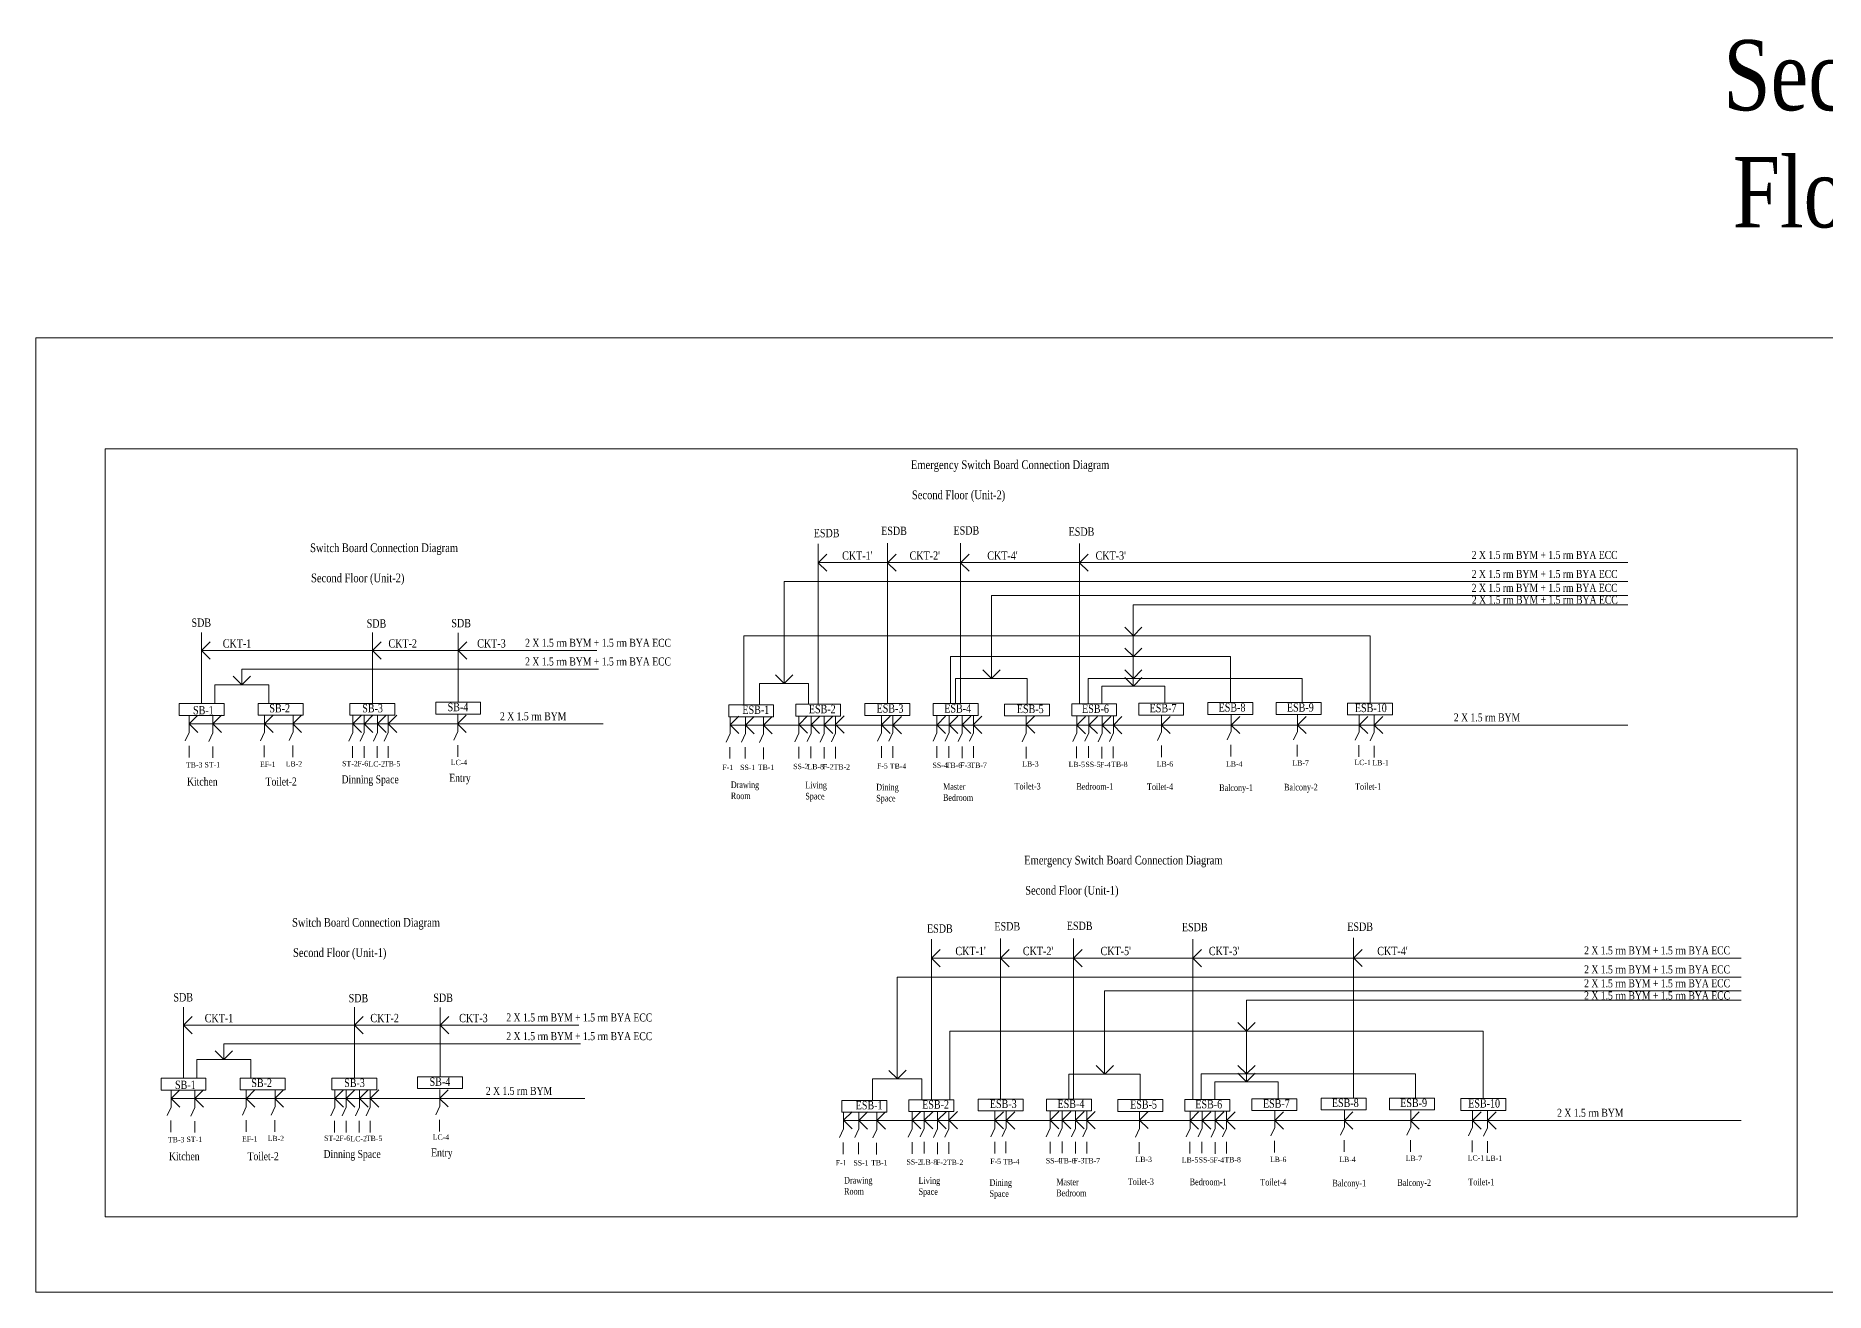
# Model space of a CAD drawing. Header units: inches. Extents: x -13742749 to 88736, y -40897 to 32194776.
# Drawn here: x 65265 to 76824, y -31133 to -23020 of the extents above; entities that cross this region are included whole.
import ezdxf

# ---------------------------------------------------------------- set-up
doc = ezdxf.new("R2010")
doc.units = ezdxf.units.IN
doc.header["$LTSCALE"] = 10
doc.header["$MEASUREMENT"] = 0
doc.linetypes.add('HIDDEN', pattern=[0.375, 0.25, -0.125])
for name, color, linetype, lineweight in [('ESDB_TEXT', 131, 'Continuous', 13), ('SDB_TEXT', 10, 'Continuous', 13), ('Switchboard_Diagram_My', 7, 'Continuous', 13), ('Text_My', 7, 'Continuous', 13)]:
    doc.layers.add(name, color=color, linetype=linetype, lineweight=lineweight)
doc.styles.get("Standard").update_dxf_attribs({"font": 'times.ttf', "width": 0.8})

msp = doc.modelspace()

# ---------------------------------------------------------------- linework, layer by layer
at = {"layer": 'ESDB_TEXT', "linetype": 'ByBlock', "ltscale": 10}
for p, q in [((74615.69186, -29447.56545), (71168.48885, -29447.56545)), ((71168.48885, -29447.56545), (71168.48885, -29889.88768))]:
    msp.add_line(p, q, dxfattribs=at)
at = {"layer": 'Switchboard_Diagram_My', "linetype": 'ByBlock', "ltscale": 10}
for p, q in [((70318.91818, -26542.75177), (70318.91818, -26301.0351)), ((70766.18941, -26538.48002), (70766.18941, -26296.76334)), ((71237.70226, -26538.48002), (71237.70226, -26296.76334)), ((72006.7732, -26540.68972), (72006.7732, -26298.97304)), ((70374.7138, -26478.21623), (70318.91772, -26422.54728)), ((70318.91818, -26422.54774), (70374.58713, -26366.75165)), ((70318.91818, -26421.89344), (75549.06376, -26421.89344)), ((70821.98504, -26478.21623), (70766.18895, -26422.54728)), ((70766.18941, -26422.54774), (70821.85836, -26366.75165)), ((71293.49789, -26478.21623), (71237.7018, -26422.54728)), ((71237.70226, -26422.54774), (71293.37121, -26366.75165)), ((72062.56883, -26478.21623), (72006.77274, -26422.54728)), ((72006.7732, -26422.54774), (72062.44215, -26366.75165)), ((70098.31731, -27202.74801), (70098.31731, -26544.86192)), ((70098.31731, -26544.86192), (75549.06376, -26544.86192)), ((70318.91818, -27336.63551), (70318.91818, -26542.75177)), ((70766.18941, -27332.36375), (70766.18941, -26538.48002)), ((71237.70226, -27332.36375), (71237.70226, -26538.48002)), ((72006.7732, -27334.57346), (72006.7732, -26540.68972)), ((71437.58045, -27170.72882), (71437.58045, -26634.40936)), ((71437.58045, -26634.40936), (75549.06376, -26634.40936)), ((72354.71379, -26894.31328), (72354.71379, -26693.83936)), ((72354.71379, -26693.83936), (75277.84902, -26693.83936)), ((75277.84902, -26693.83936), (75549.06376, -26693.83936)), ((66335.99578, -26989.38541), (66335.99578, -26872.96968)), ((67439.93904, -26990.4191), (67439.93904, -26874.00337)), ((67993.34257, -26990.93728), (67993.34257, -26874.52155)), ((73884.02564, -26894.31328), (69838.21215, -26894.31328)), ((69838.21215, -26894.31328), (69838.21215, -27340.84399)), ((72354.92696, -26894.31244), (72299.13087, -26838.64349)), ((72354.71379, -27029.14153), (72354.71379, -26894.31328)), ((72410.59546, -26838.51681), (72354.9265, -26894.3129)), ((73884.02564, -27329.55922), (73884.02564, -26894.31328)), ((66335.99578, -26989.38541), (66391.66473, -26933.58932)), ((66335.99578, -27332.71221), (66335.99578, -26989.38541)), ((66335.99578, -26989.38541), (68889.18335, -26989.38541)), ((66391.79186, -27045.05436), (66335.99578, -26989.38541)), ((67439.62032, -27330.80456), (67439.93904, -26990.4191)), ((67495.68368, -27044.87346), (67439.88759, -26989.20451)), ((67439.88805, -26989.20497), (67495.55701, -26933.40888)), ((68049.1382, -27045.0539), (67993.34211, -26989.38495)), ((67993.34257, -26989.38541), (68049.01152, -26933.58932)), ((67993.34257, -27323.17479), (67993.34257, -26990.93728)), ((72981.89896, -27029.14153), (71172.91083, -27029.14153)), ((71172.91083, -27029.14153), (71172.91083, -27332.36375)), ((72354.92696, -27029.14068), (72299.13087, -26973.47173)), ((72354.71379, -27170.53898), (72354.71379, -27029.14153)), ((72410.59546, -26973.34506), (72354.9265, -27029.14114)), ((72981.89896, -27326.09322), (72981.89896, -27029.14153)), ((66596.06131, -27210.71527), (66540.26522, -27155.04632)), ((66595.99596, -27210.71611), (66595.99596, -27110.00793)), ((66595.99596, -27110.00793), (68899.81838, -27110.00793)), ((66651.7298, -27154.91964), (66596.06085, -27210.71573)), ((70099.32533, -27202.74717), (70043.52924, -27147.07822)), ((70154.99382, -27146.95154), (70099.32487, -27202.74763)), ((71438.32816, -27170.72797), (71382.53207, -27115.05902)), ((71493.99665, -27114.93234), (71438.3277, -27170.72843)), ((72354.92696, -27170.53814), (72299.13087, -27114.86918)), ((72410.59546, -27114.74251), (72354.9265, -27170.5386)), ((66421.25386, -27210.71611), (66421.25386, -27332.71221)), ((66421.25386, -27210.71611), (66770.73807, -27210.71611)), ((66770.73807, -27330.80456), (66770.73807, -27210.71611)), ((69939.26424, -27340.84399), (69939.26424, -27202.74801)), ((69939.26424, -27202.74801), (70257.37039, -27202.74801)), ((70257.37039, -27202.74801), (70257.37039, -27336.63551)), ((71206.84481, -27336.32972), (71206.84481, -27170.72882)), ((71206.84481, -27170.72882), (71668.31609, -27170.72882)), ((71668.31609, -27170.72882), (71668.31609, -27335.82976)), ((73445.61764, -27170.53898), (72062.14221, -27170.53898)), ((72062.14221, -27170.53898), (72062.14221, -27334.57346)), ((72558.83292, -27220.38262), (72150.59466, -27220.38262)), ((72150.59466, -27220.38262), (72150.59466, -27334.57346)), ((72354.92696, -27220.38178), (72299.13087, -27164.71282)), ((72354.71379, -27220.38262), (72354.71379, -27170.53898)), ((72410.59546, -27164.58615), (72354.9265, -27220.38224)), ((72558.83292, -27330.36498), (72558.83292, -27220.38262)), ((73445.61764, -27326.09322), (73445.61764, -27170.53898)), ((66311.99184, -27518.47526), (66256.19575, -27462.80631)), ((66256.19661, -27409.00733), (66256.19661, -27518.02869)), ((66256.19661, -27463.51801), (68929.31967, -27463.51801)), ((66256.3976, -27462.84044), (66312.06655, -27407.04435)), ((66465.15215, -27518.47526), (66409.35607, -27462.80631)), ((66409.35693, -27412.06751), (66409.35693, -27521.08887)), ((66409.55791, -27462.84044), (66465.22687, -27407.04435)), ((66797.51191, -27518.47526), (66741.71582, -27462.80631)), ((66741.71668, -27407.47767), (66741.71668, -27516.49903)), ((66741.91767, -27462.84044), (66797.58662, -27407.04435)), ((66981.20007, -27518.47526), (66925.40398, -27462.80631)), ((66925.60583, -27462.84044), (66981.27478, -27407.04435)), ((66927.04133, -27405.94716), (66927.04133, -27514.96852)), ((67368.87709, -27519.4455), (67313.081, -27463.77655)), ((67313.08186, -27410.42394), (67313.08186, -27519.4453)), ((67313.28285, -27463.81068), (67368.9518, -27408.01459)), ((67443.05665, -27519.4455), (67387.26056, -27463.77655)), ((67387.26143, -27410.42394), (67387.26143, -27519.4453)), ((67387.46241, -27463.81068), (67443.13136, -27408.01459)), ((67528.14333, -27519.4455), (67472.34725, -27463.77655)), ((67472.34811, -27410.42394), (67472.34811, -27519.4453)), ((67472.54909, -27463.81068), (67528.21805, -27408.01459)), ((67597.95876, -27519.4455), (67542.16268, -27463.77655)), ((67542.16354, -27410.42394), (67542.16354, -27519.4453)), ((67542.36452, -27463.81068), (67598.03348, -27408.01459)), ((68045.08646, -27517.85677), (67989.29037, -27462.18782)), ((67989.49222, -27462.22195), (68045.16117, -27406.42586)), ((67991.60077, -27403.88595), (67991.60077, -27512.90731)), ((69750.11963, -27416.29033), (69750.11963, -27525.31169)), ((69750.11963, -27470.80101), (75549.06376, -27470.80101)), ((69805.91651, -27525.31141), (69750.12042, -27469.64245)), ((69750.32227, -27469.67659), (69805.99122, -27413.8805)), ((69905.2834, -27526.43583), (69849.48731, -27470.76688)), ((69849.68916, -27470.80101), (69905.35811, -27415.00492)), ((69849.68916, -27416.29033), (69849.68916, -27525.31169)), ((69966.37243, -27419.3986), (69966.37243, -27528.41996)), ((70022.1693, -27526.43583), (69966.37322, -27470.76688)), ((69966.57506, -27470.80101), (70022.24402, -27415.00492)), ((70195.0749, -27414.7362), (70195.0749, -27523.75756)), ((70250.87177, -27523.75727), (70195.07568, -27468.08832)), ((70195.27753, -27468.12245), (70250.94648, -27412.32636)), ((70272.86446, -27413.18206), (70272.86446, -27522.20342)), ((70328.66133, -27525.31141), (70272.86525, -27469.64245)), ((70273.06709, -27469.67659), (70328.73605, -27413.8805)), ((70358.43105, -27416.29033), (70358.43105, -27525.31169)), ((70414.22792, -27525.31141), (70358.43184, -27469.64245)), ((70358.63368, -27469.67659), (70414.30264, -27413.8805)), ((70431.55439, -27414.7362), (70431.55439, -27523.75756)), ((70487.35127, -27523.75727), (70431.55518, -27468.08832)), ((70431.75703, -27468.12245), (70487.42598, -27412.32636)), ((70728.70756, -27411.62793), (70728.70756, -27520.64929)), ((70784.50444, -27525.34097), (70728.70835, -27469.67202)), ((70728.9102, -27469.70615), (70784.57915, -27413.91006)), ((70857.24643, -27526.61495), (70801.45034, -27470.946)), ((70801.65219, -27470.98013), (70857.32114, -27415.18405)), ((70801.83091, -27410.0738), (70801.83091, -27519.09516)), ((71142.33391, -27525.23362), (71086.53782, -27469.56467)), ((71086.53869, -27411.62793), (71086.53869, -27520.64929)), ((71086.73967, -27469.5988), (71142.40862, -27413.80271)), ((71220.12347, -27525.23362), (71164.32739, -27469.56467)), ((71164.32825, -27410.0738), (71164.32825, -27519.09516)), ((71164.52923, -27469.5988), (71220.19819, -27413.80271)), ((71305.69006, -27525.23362), (71249.89398, -27469.56467)), ((71249.89484, -27413.18206), (71249.89484, -27522.20342)), ((71250.09582, -27469.5988), (71305.76478, -27413.80271)), ((71376.67401, -27525.23362), (71320.87793, -27469.56467)), ((71321.07977, -27469.5988), (71376.74873, -27413.80271)), ((71323.01819, -27411.62793), (71323.01819, -27520.64929)), ((71718.68881, -27523.40592), (71662.89273, -27467.73697)), ((71662.89359, -27414.38436), (71662.89359, -27523.40573)), ((71663.09457, -27467.7711), (71718.76353, -27411.97501)), ((72044.84663, -27526.64356), (71989.05054, -27470.97461)), ((71989.25239, -27412.83023), (71989.25239, -27521.85159)), ((71989.25239, -27471.00875), (72044.92134, -27415.21266)), ((72122.83718, -27526.34038), (72067.04109, -27470.67143)), ((72067.04195, -27411.2761), (72067.04195, -27520.29746)), ((72067.24294, -27470.70556), (72122.91189, -27414.90947)), ((72208.36522, -27526.27302), (72152.56913, -27470.60407)), ((72152.60854, -27414.38436), (72152.60854, -27523.40573)), ((72152.77098, -27470.63821), (72208.43993, -27414.84212)), ((72225.73189, -27412.83023), (72225.73189, -27521.85159)), ((72281.52798, -27526.46996), (72225.73189, -27470.80101)), ((72225.93374, -27470.83514), (72281.60269, -27415.03905)), ((72537.14937, -27406.42639), (72537.14937, -27515.44775)), ((72593.11385, -27526.26782), (72537.31776, -27470.59887)), ((72537.51961, -27470.633), (72593.18856, -27414.83691)), ((73041.85693, -27526.36907), (72986.06084, -27470.70012)), ((72986.26269, -27470.73425), (73041.93164, -27414.93816)), ((72986.43877, -27402.00783), (72986.43877, -27511.02919)), ((73470.3626, -27526.13705), (73414.56651, -27470.46809)), ((73414.63808, -27402.43644), (73414.63808, -27511.4578)), ((73414.76836, -27470.50223), (73470.43731, -27414.70614)), ((73813.34895, -27404.66217), (73813.34895, -27513.68353)), ((73869.16988, -27526.20539), (73813.37379, -27470.53644)), ((73813.57564, -27470.57057), (73869.24459, -27414.77448)), ((73911.14883, -27408.65044), (73911.14883, -27517.6718)), ((73967.18829, -27526.20539), (73911.3922, -27470.53644)), ((73911.59405, -27470.57057), (73967.263, -27414.77448)), ((66256.19661, -27518.02869), (66230.43601, -27573.22658)), ((66254.94115, -27605.35631), (66254.94115, -27680.32595)), ((66409.35693, -27521.08887), (66383.59633, -27576.28676)), ((66408.10147, -27608.41648), (66408.10147, -27683.38612)), ((66741.71668, -27516.49903), (66715.95608, -27571.69692)), ((66740.46122, -27603.82664), (66740.46122, -27678.79628)), ((66927.04133, -27514.96852), (66901.28073, -27570.16641)), ((66925.78587, -27602.29613), (66925.78587, -27677.26577)), ((67313.08186, -27519.4453), (67287.32126, -27574.64319)), ((67311.8264, -27606.77292), (67311.8264, -27681.74256)), ((67387.26143, -27519.4453), (67361.50082, -27574.64319)), ((67386.00596, -27606.77292), (67386.00596, -27681.74256)), ((67472.34811, -27519.4453), (67446.58751, -27574.64319)), ((67471.09265, -27606.77292), (67471.09265, -27681.74256)), ((67542.16354, -27519.4453), (67516.40294, -27574.64319)), ((67540.90808, -27606.77292), (67540.90808, -27681.74256)), ((67991.60077, -27512.90731), (67965.84017, -27568.1052)), ((67990.34531, -27600.23493), (67990.34531, -27675.20457)), ((69750.11963, -27525.31169), (69724.35903, -27580.50958)), ((69748.86417, -27612.63931), (69748.86417, -27687.60895)), ((69849.68916, -27525.31169), (69823.92855, -27580.50958)), ((69848.43369, -27612.63931), (69848.43369, -27687.60895)), ((69966.37243, -27528.41996), (69940.61183, -27583.61785)), ((69965.11696, -27615.74757), (69965.11696, -27690.71721)), ((70195.0749, -27523.75756), (70169.31429, -27578.95545)), ((70193.81943, -27611.08517), (70193.81943, -27686.05481)), ((70272.86446, -27522.20342), (70247.10386, -27577.40131)), ((70271.60899, -27609.53104), (70271.60899, -27684.50068)), ((70358.43105, -27525.31169), (70332.67045, -27580.50958)), ((70357.17558, -27612.63931), (70357.17558, -27687.60895)), ((70431.55439, -27523.75756), (70405.79379, -27578.95545)), ((70430.29893, -27611.08517), (70430.29893, -27686.05481)), ((70728.70756, -27520.64929), (70702.94696, -27575.84718)), ((70727.4521, -27607.97691), (70727.4521, -27682.94655)), ((70801.83091, -27519.09516), (70776.07031, -27574.29305)), ((70800.57544, -27606.42277), (70800.57544, -27681.39241)), ((71086.53869, -27520.64929), (71060.77809, -27575.84718)), ((71085.28322, -27607.97691), (71085.28322, -27682.94655)), ((71164.32825, -27519.09516), (71138.56765, -27574.29305)), ((71163.07279, -27606.42277), (71163.07279, -27681.39241)), ((71249.89484, -27522.20342), (71224.13424, -27577.40131)), ((71248.63938, -27609.53104), (71248.63938, -27684.50068)), ((71323.01819, -27520.64929), (71297.25758, -27575.84718)), ((71321.76272, -27607.97691), (71321.76272, -27682.94655)), ((71662.89359, -27523.40573), (71637.13299, -27578.60362)), ((71661.63813, -27610.73334), (71661.63813, -27685.70298)), ((71989.25239, -27521.85159), (71963.49179, -27577.04948)), ((71987.99693, -27609.17921), (71987.99693, -27684.14885)), ((72067.04195, -27520.29746), (72041.28135, -27575.49535)), ((72065.78649, -27607.62507), (72065.78649, -27682.59471)), ((72152.60854, -27523.40573), (72126.84794, -27578.60362)), ((72151.35308, -27610.73334), (72151.35308, -27685.70298)), ((72225.73189, -27521.85159), (72199.97129, -27577.04948)), ((72224.47642, -27609.17921), (72224.47642, -27684.14885)), ((72537.14937, -27515.44775), (72511.38877, -27570.64564)), ((72535.8939, -27602.77537), (72535.8939, -27677.74501)), ((72986.43877, -27511.02919), (72960.67817, -27566.22708)), ((72985.18331, -27598.3568), (72985.18331, -27673.32644)), ((73414.63808, -27511.4578), (73388.87748, -27566.65569)), ((73413.38261, -27598.78541), (73413.38261, -27673.75505)), ((73813.34895, -27513.68353), (73787.58835, -27568.88142)), ((73812.09348, -27601.01115), (73812.09348, -27675.98079)), ((73911.14883, -27517.6718), (73885.38822, -27572.86969)), ((73909.89336, -27604.99942), (73909.89336, -27679.96906)), ((71050.5844, -29096.00394), (71050.5844, -28854.28726)), ((71497.85563, -29091.73218), (71497.85563, -28850.01551)), ((71969.36848, -29091.73218), (71969.36848, -28850.01551)), ((72738.43942, -29093.94189), (72738.43942, -28852.22521)), ((73778.0481, -29085.46165), (73778.0481, -28843.74497)), ((71106.38002, -29031.4684), (71050.58394, -28975.79945)), ((71050.5844, -28975.79991), (71106.25335, -28920.00382)), ((71050.5844, -28975.1456), (76280.72998, -28975.1456)), ((71553.65126, -29031.4684), (71497.85517, -28975.79945)), ((71497.85563, -28975.79991), (71553.52458, -28920.00382)), ((72025.16411, -29031.4684), (71969.36802, -28975.79945)), ((71969.36848, -28975.79991), (72025.03743, -28920.00382)), ((72794.23505, -29031.4684), (72738.43896, -28975.79945)), ((72738.43942, -28975.79991), (72794.10837, -28920.00382)), ((73833.84373, -29030.16212), (73778.04764, -28974.49317)), ((73778.0481, -28975.80055), (73833.71705, -28920.00447)), ((70829.98353, -29756.00018), (70829.98353, -29098.11409)), ((70829.98353, -29098.11409), (76280.72998, -29098.11409)), ((71050.5844, -29889.88768), (71050.5844, -29096.00394)), ((71497.85563, -29885.61592), (71497.85563, -29091.73218)), ((71969.36848, -29885.61592), (71969.36848, -29091.73218)), ((72738.43942, -29887.82562), (72738.43942, -29093.94189)), ((73778.0481, -29879.34539), (73778.0481, -29085.46165)), ((72169.24667, -29723.98098), (72169.24667, -29187.66153)), ((72169.24667, -29187.66153), (76280.72998, -29187.66153)), ((66219.44534, -29408.459), (66219.44534, -29292.04327)), ((66219.44534, -29408.459), (66275.11429, -29352.66291)), ((67323.33761, -29408.27855), (67379.00656, -29352.48247)), ((67323.3886, -29409.49268), (67323.3886, -29293.07696)), ((67876.79213, -29410.01087), (67876.79213, -29293.59514)), ((67876.79213, -29408.459), (67932.46108, -29352.66291)), ((73086.38001, -29447.56545), (73086.38001, -29247.09152)), ((73086.38001, -29247.09152), (76009.51524, -29247.09152)), ((76009.51524, -29247.09152), (76280.72998, -29247.09152)), ((66219.44534, -29751.7858), (66219.44534, -29408.459)), ((66219.44534, -29408.459), (68772.63291, -29408.459)), ((66275.24142, -29464.12795), (66219.44534, -29408.459)), ((67323.06988, -29749.87814), (67323.3886, -29409.49268)), ((67379.13324, -29463.94705), (67323.33715, -29408.2781)), ((67932.58776, -29464.12749), (67876.79167, -29408.45854)), ((67876.79213, -29742.24838), (67876.79213, -29410.01087)), ((73086.59318, -29447.56461), (73030.79709, -29391.89566)), ((73086.38001, -29582.39369), (73086.38001, -29447.56545)), ((73142.26168, -29391.76898), (73086.59272, -29447.56507)), ((74615.69186, -29882.81139), (74615.69186, -29447.56545)), ((66479.51087, -29629.78886), (66423.71478, -29574.1199)), ((66479.44552, -29629.7897), (66479.44552, -29529.08152)), ((66479.44552, -29529.08152), (68783.26794, -29529.08152)), ((66535.17936, -29573.99323), (66479.51041, -29629.78932)), ((73086.38001, -29723.79115), (73086.38001, -29582.39369)), ((66304.70342, -29629.7897), (66304.70342, -29751.7858)), ((66304.70342, -29629.7897), (66654.18763, -29629.7897)), ((66654.18763, -29749.87814), (66654.18763, -29629.7897)), ((70830.99155, -29755.99934), (70775.19546, -29700.33039)), ((70886.66004, -29700.20371), (70830.99109, -29755.9998)), ((72169.99438, -29723.98014), (72114.19829, -29668.31119)), ((72225.66287, -29668.18451), (72169.99392, -29723.9806)), ((73086.59318, -29723.7903), (73030.79709, -29668.12135)), ((73142.26168, -29667.99467), (73086.59272, -29723.79076)), ((70670.93046, -29894.09615), (70670.93046, -29756.00018)), ((70670.93046, -29756.00018), (70989.03661, -29756.00018)), ((70989.03661, -29756.00018), (70989.03661, -29889.88768)), ((71938.51103, -29889.58189), (71938.51103, -29723.98098)), ((71938.51103, -29723.98098), (72399.98231, -29723.98098)), ((72399.98231, -29723.98098), (72399.98231, -29889.08192)), ((74177.28387, -29723.79115), (72793.80843, -29723.79115)), ((72793.80843, -29723.79115), (72793.80843, -29887.82562)), ((73290.49914, -29773.63479), (72882.26088, -29773.63479)), ((72882.26088, -29773.63479), (72882.26088, -29887.82562)), ((73086.59318, -29773.63394), (73030.79709, -29717.96499)), ((73086.38001, -29773.63479), (73086.38001, -29723.79115)), ((73142.26168, -29717.83831), (73086.59272, -29773.6344)), ((73290.49914, -29883.61714), (73290.49914, -29773.63479)), ((74177.28387, -29879.34539), (74177.28387, -29723.79115)), ((66139.64617, -29937.10228), (66113.88557, -29992.30017)), ((66195.4414, -29937.54885), (66139.64531, -29881.8799)), ((66139.64617, -29828.08092), (66139.64617, -29937.10228)), ((66139.64617, -29882.5916), (68812.76923, -29882.5916)), ((66139.84716, -29881.91403), (66195.51611, -29826.11794)), ((66348.60171, -29937.54885), (66292.80563, -29881.8799)), ((66292.80649, -29831.1411), (66292.80649, -29940.16246)), ((66293.00747, -29881.91403), (66348.67643, -29826.11794)), ((66625.16624, -29935.57262), (66599.40564, -29990.77051)), ((66680.96147, -29937.54885), (66625.16538, -29881.8799)), ((66625.16624, -29826.55126), (66625.16624, -29935.57262)), ((66625.36723, -29881.91403), (66681.03618, -29826.11794)), ((66810.49089, -29934.04211), (66784.73029, -29989.24)), ((66864.64963, -29937.54885), (66808.85354, -29881.8799)), ((66809.05539, -29881.91403), (66864.72434, -29826.11794)), ((66810.49089, -29825.02075), (66810.49089, -29934.04211)), ((67252.32665, -29938.51909), (67196.53056, -29882.85013)), ((67196.53142, -29829.49753), (67196.53142, -29938.51889)), ((67196.73241, -29882.88427), (67252.40136, -29827.08818)), ((67326.50621, -29938.51909), (67270.71012, -29882.85013)), ((67270.71099, -29829.49753), (67270.71099, -29938.51889)), ((67270.91197, -29882.88427), (67326.58092, -29827.08818)), ((67411.59289, -29938.51909), (67355.79681, -29882.85013)), ((67355.79767, -29829.49753), (67355.79767, -29938.51889)), ((67355.99865, -29882.88427), (67411.66761, -29827.08818)), ((67481.40832, -29938.51909), (67425.61224, -29882.85013)), ((67425.6131, -29829.49753), (67425.6131, -29938.51889)), ((67425.81408, -29882.88427), (67481.48304, -29827.08818)), ((67875.05033, -29931.9809), (67849.28973, -29987.17879)), ((67928.53601, -29936.93036), (67872.73993, -29881.26141)), ((67872.94177, -29881.29554), (67928.61073, -29825.49945)), ((67875.05033, -29822.95954), (67875.05033, -29931.9809)), ((66138.39071, -30024.4299), (66138.39071, -30099.39954)), ((66292.80649, -29940.16246), (66267.04589, -29995.36035)), ((66291.55103, -30027.49007), (66291.55103, -30102.45971)), ((66623.91078, -30022.90023), (66623.91078, -30097.86987)), ((66809.23543, -30021.36972), (66809.23543, -30096.33936)), ((67196.53142, -29938.51889), (67170.77082, -29993.71678)), ((67195.27596, -30025.8465), (67195.27596, -30100.81614)), ((67270.71099, -29938.51889), (67244.95038, -29993.71678)), ((67269.45552, -30025.8465), (67269.45552, -30100.81614)), ((67355.79767, -29938.51889), (67330.03707, -29993.71678)), ((67354.54221, -30025.8465), (67354.54221, -30100.81614)), ((67425.6131, -29938.51889), (67399.8525, -29993.71678)), ((67424.35764, -30025.8465), (67424.35764, -30100.81614)), ((67873.79487, -30019.30851), (67873.79487, -30094.27815)), ((70481.78585, -29969.5425), (70481.78585, -30078.56386)), ((70481.78585, -30024.05318), (76280.72998, -30024.05318)), ((70537.58273, -30078.56357), (70481.78664, -30022.89462)), ((70481.98849, -30022.92875), (70537.65744, -29967.13266)), ((70636.94962, -30079.688), (70581.15353, -30024.01904)), ((70581.35538, -30024.05318), (70637.02433, -29968.25709)), ((70581.35538, -29969.5425), (70581.35538, -30078.56386)), ((70698.03865, -29972.65076), (70698.03865, -30081.67212)), ((70753.83553, -30079.688), (70698.03944, -30024.01904)), ((70698.24129, -30024.05318), (70753.91024, -29968.25709)), ((70926.74112, -29967.98836), (70926.74112, -30077.00972)), ((70982.53799, -30077.00944), (70926.74191, -30021.34049)), ((70926.94375, -30021.37462), (70982.61271, -29965.57853)), ((71004.53068, -29966.43423), (71004.53068, -30075.45559)), ((71060.32756, -30078.56357), (71004.53147, -30022.89462)), ((71004.73332, -30022.92875), (71060.40227, -29967.13266)), ((71090.09727, -29969.5425), (71090.09727, -30078.56386)), ((71145.89415, -30078.56357), (71090.09806, -30022.89462)), ((71090.29991, -30022.92875), (71145.96886, -29967.13266)), ((71163.22061, -29967.98836), (71163.22061, -30077.00972)), ((71219.01749, -30077.00944), (71163.2214, -30021.34049)), ((71163.42325, -30021.37462), (71219.0922, -29965.57853)), ((71460.37378, -29964.8801), (71460.37378, -30073.90146)), ((71516.17066, -30078.59314), (71460.37457, -30022.92419)), ((71460.57642, -30022.95832), (71516.24537, -29967.16223)), ((71588.91265, -30079.86712), (71533.11656, -30024.19817)), ((71533.31841, -30024.2323), (71588.98736, -29968.43621)), ((71533.49713, -29963.32596), (71533.49713, -30072.34732)), ((71874.00013, -30078.48579), (71818.20404, -30022.81684)), ((71818.20491, -29964.8801), (71818.20491, -30073.90146)), ((71818.40589, -30022.85097), (71874.07485, -29967.05488)), ((71951.7897, -30078.48579), (71895.99361, -30022.81684)), ((71895.99447, -29963.32596), (71895.99447, -30072.34732)), ((71896.19546, -30022.85097), (71951.86441, -29967.05488)), ((72037.35628, -30078.48579), (71981.5602, -30022.81684)), ((71981.56106, -29966.43423), (71981.56106, -30075.45559)), ((71981.76204, -30022.85097), (72037.431, -29967.05488)), ((72108.34023, -30078.48579), (72052.54415, -30022.81684)), ((72052.74599, -30022.85097), (72108.41495, -29967.05488)), ((72054.68441, -29964.8801), (72054.68441, -30073.90146)), ((72450.35503, -30076.65809), (72394.55895, -30020.98914)), ((72394.55981, -29967.63653), (72394.55981, -30076.65789)), ((72394.76079, -30021.02327), (72450.42975, -29965.22718)), ((72776.51285, -30079.89573), (72720.71676, -30024.22678)), ((72720.91861, -29966.0824), (72720.91861, -30075.10376)), ((72720.91861, -30024.26091), (72776.58756, -29968.46482)), ((72854.5034, -30079.59255), (72798.70731, -30023.9236)), ((72798.70817, -29964.52826), (72798.70817, -30073.54962)), ((72798.90916, -30023.95773), (72854.57811, -29968.16164)), ((72940.03144, -30079.52519), (72884.23535, -30023.85624)), ((72884.27476, -29967.63653), (72884.27476, -30076.65789)), ((72884.4372, -30023.89037), (72940.10615, -29968.09428)), ((72957.39811, -29966.0824), (72957.39811, -30075.10376)), ((73013.1942, -30079.72213), (72957.39811, -30024.05318)), ((72957.59996, -30024.08731), (73013.26891, -29968.29122)), ((73268.81559, -29959.67856), (73268.81559, -30068.69992)), ((73324.78007, -30079.51999), (73268.98398, -30023.85104)), ((73269.18583, -30023.88517), (73324.85478, -29968.08908)), ((73773.52315, -30079.62124), (73717.72706, -30023.95228)), ((73717.92891, -30023.98642), (73773.59786, -29968.19033)), ((73718.10499, -29955.25999), (73718.10499, -30064.28135)), ((74202.02882, -30079.38921), (74146.23273, -30023.72026)), ((74146.3043, -29955.6886), (74146.3043, -30064.70996)), ((74146.43458, -30023.75439), (74202.10353, -29967.9583)), ((74545.01517, -29957.91434), (74545.01517, -30066.9357)), ((74600.8361, -30079.45755), (74545.04001, -30023.7886)), ((74545.24186, -30023.82273), (74600.91082, -29968.02665)), ((74642.81505, -29961.90261), (74642.81505, -30070.92397)), ((74698.85451, -30079.45755), (74643.05842, -30023.7886)), ((74643.26027, -30023.82273), (74698.92922, -29968.02665)), ((70481.78585, -30078.56386), (70456.02525, -30133.76175)), ((70480.53039, -30165.89147), (70480.53039, -30240.86111)), ((70581.35538, -30078.56386), (70555.59478, -30133.76175)), ((70580.09991, -30165.89147), (70580.09991, -30240.86111)), ((70698.03865, -30081.67212), (70672.27805, -30136.87001)), ((70926.74112, -30077.00972), (70900.98052, -30132.20761)), ((70925.48565, -30164.33734), (70925.48565, -30239.30698)), ((71004.53068, -30075.45559), (70978.77008, -30130.65348)), ((71003.27521, -30162.78321), (71003.27521, -30237.75285)), ((71090.09727, -30078.56386), (71064.33667, -30133.76175)), ((71088.8418, -30165.89147), (71088.8418, -30240.86111)), ((71163.22061, -30077.00972), (71137.46001, -30132.20761)), ((71161.96515, -30164.33734), (71161.96515, -30239.30698)), ((71460.37378, -30073.90146), (71434.61318, -30129.09935)), ((71459.11832, -30161.22907), (71459.11832, -30236.19871)), ((71533.49713, -30072.34732), (71507.73653, -30127.54521)), ((71532.24166, -30159.67494), (71532.24166, -30234.64458)), ((71818.20491, -30073.90146), (71792.44431, -30129.09935)), ((71816.94944, -30161.22907), (71816.94944, -30236.19871)), ((71895.99447, -30072.34732), (71870.23387, -30127.54521)), ((71894.73901, -30159.67494), (71894.73901, -30234.64458)), ((71981.56106, -30075.45559), (71955.80046, -30130.65348)), ((71980.3056, -30162.78321), (71980.3056, -30237.75285)), ((72054.68441, -30073.90146), (72028.9238, -30129.09935)), ((72053.42894, -30161.22907), (72053.42894, -30236.19871)), ((72394.55981, -30076.65789), (72368.79921, -30131.85578)), ((72393.30435, -30163.98551), (72393.30435, -30238.95515)), ((72720.91861, -30075.10376), (72695.15801, -30130.30165)), ((72719.66315, -30162.43137), (72719.66315, -30237.40101)), ((72798.70817, -30073.54962), (72772.94757, -30128.74752)), ((72797.45271, -30160.87724), (72797.45271, -30235.84688)), ((72884.27476, -30076.65789), (72858.51416, -30131.85578)), ((72883.0193, -30163.98551), (72883.0193, -30238.95515)), ((72957.39811, -30075.10376), (72931.63751, -30130.30165)), ((72956.14264, -30162.43137), (72956.14264, -30237.40101)), ((73268.81559, -30068.69992), (73243.05499, -30123.89781)), ((73267.56013, -30156.02753), (73267.56013, -30230.99717)), ((73718.10499, -30064.28135), (73692.34439, -30119.47924)), ((73716.84953, -30151.60897), (73716.84953, -30226.57861)), ((74146.3043, -30064.70996), (74120.5437, -30119.90785)), ((74145.04883, -30152.03758), (74145.04883, -30227.00722)), ((74545.01517, -30066.9357), (74519.25457, -30122.13359)), ((74543.75971, -30154.26331), (74543.75971, -30229.23295)), ((74642.81505, -30070.92397), (74617.05444, -30126.12186)), ((74641.55958, -30158.25158), (74641.55958, -30233.22122)), ((70696.78318, -30168.99974), (70696.78318, -30243.96938))]:
    msp.add_line(p, q, dxfattribs=at)
for points in [[(65265.13094, -24971.33087), (88735.92005, -24971.33087), (88735.92005, -31132.74573), (65265.13094, -31132.74573)], [(65713.55944, -25687.55287), (76643.47985, -25687.55287), (76643.47985, -30645.97399), (65713.55944, -30645.97399)], [(66190.88243, -27332.71221), (66481.10912, -27332.71221), (66481.10912, -27409.00733), (66190.88243, -27409.00733)], [(66702.59802, -27330.80456), (66992.82471, -27330.80456), (66992.82471, -27407.09968), (66702.59802, -27407.09968)], [(67294.50698, -27330.80456), (67584.73366, -27330.80456), (67584.73366, -27407.09968), (67294.50698, -27407.09968)], [(67848.22923, -27323.17479), (68138.45591, -27323.17479), (68138.45591, -27399.46992), (67848.22923, -27399.46992)], [(69740.97787, -27340.84399), (70031.20456, -27340.84399), (70031.20456, -27417.13911), (69740.97787, -27417.13911)], [(70173.80483, -27336.63551), (70464.03152, -27336.63551), (70464.03152, -27412.93063), (70173.80483, -27412.93063)], [(70621.07607, -27332.36375), (70911.30275, -27332.36375), (70911.30275, -27408.65888), (70621.07607, -27408.65888)], [(71061.73147, -27332.36375), (71351.95816, -27332.36375), (71351.95816, -27408.65888), (71061.73147, -27408.65888)], [(71523.20274, -27335.82976), (71813.42943, -27335.82976), (71813.42943, -27412.12488), (71523.20274, -27412.12488)], [(71956.68743, -27334.57346), (72246.91411, -27334.57346), (72246.91411, -27410.86858), (71956.68743, -27410.86858)], [(72389.51438, -27330.36498), (72679.74107, -27330.36498), (72679.74107, -27406.6601), (72389.51438, -27406.6601)], [(72836.78562, -27326.09322), (73127.0123, -27326.09322), (73127.0123, -27402.38835), (72836.78562, -27402.38835)], [(73277.44102, -27326.09322), (73567.66771, -27326.09322), (73567.66771, -27402.38835), (73277.44102, -27402.38835)], [(73738.91229, -27329.55922), (74029.13898, -27329.55922), (74029.13898, -27405.85435), (73738.91229, -27405.85435)], [(66074.33199, -29751.7858), (66364.55868, -29751.7858), (66364.55868, -29828.08092), (66074.33199, -29828.08092)], [(66586.04758, -29749.87814), (66876.27427, -29749.87814), (66876.27427, -29826.17327), (66586.04758, -29826.17327)], [(67177.95654, -29749.87814), (67468.18322, -29749.87814), (67468.18322, -29826.17327), (67177.95654, -29826.17327)], [(67731.67879, -29742.24838), (68021.90547, -29742.24838), (68021.90547, -29818.5435), (67731.67879, -29818.5435)], [(70472.6441, -29894.09615), (70762.87078, -29894.09615), (70762.87078, -29970.39128), (70472.6441, -29970.39128)], [(70905.47105, -29889.88768), (71195.69774, -29889.88768), (71195.69774, -29966.1828), (70905.47105, -29966.1828)], [(71352.74229, -29885.61592), (71642.96897, -29885.61592), (71642.96897, -29961.91104), (71352.74229, -29961.91104)], [(71793.39769, -29885.61592), (72083.62438, -29885.61592), (72083.62438, -29961.91104), (71793.39769, -29961.91104)], [(72254.86896, -29889.08192), (72545.09565, -29889.08192), (72545.09565, -29965.37705), (72254.86896, -29965.37705)], [(72688.35365, -29887.82562), (72978.58033, -29887.82562), (72978.58033, -29964.12075), (72688.35365, -29964.12075)], [(73121.1806, -29883.61714), (73411.40729, -29883.61714), (73411.40729, -29959.91227), (73121.1806, -29959.91227)], [(73568.45184, -29879.34539), (73858.67853, -29879.34539), (73858.67853, -29955.64051), (73568.45184, -29955.64051)], [(74009.10724, -29879.34539), (74299.33393, -29879.34539), (74299.33393, -29955.64051), (74009.10724, -29955.64051)], [(74470.57851, -29882.81139), (74760.8052, -29882.81139), (74760.8052, -29959.10652), (74470.57851, -29959.10652)]]:
    msp.add_lwpolyline(points, close=True, dxfattribs=at)

# ---------------------------------------------------------------- texts
at = {"layer": 'ESDB_TEXT', "linetype": 'ByBlock', "char_height": 51.6889078, "width": 963.9761436, "attachment_point": 1}
for s, insert in [('2 X 1.5 rm BYM + 1.5 rm BYA ECC\\P', (74540.44819, -26346.43734)), ('2 X 1.5 rm BYM + 1.5 rm BYA ECC\\P', (74540.44819, -26469.40583)), ('2 X 1.5 rm BYM + 1.5 rm BYA ECC\\P', (74540.44819, -26558.95327)), ('2 X 1.5 rm BYM + 1.5 rm BYA ECC\\P', (74541.37233, -26635.7365)), ('2 X 1.5 rm BYM ', (74425.11473, -27395.34492)), ('2 X 1.5 rm BYM + 1.5 rm BYA ECC\\P', (75266.79867, -28899.68951)), ('2 X 1.5 rm BYM + 1.5 rm BYA ECC\\P', (75266.79867, -29022.65799)), ('2 X 1.5 rm BYM + 1.5 rm BYA ECC\\P', (75266.79867, -29112.20544)), ('2 X 1.5 rm BYM + 1.5 rm BYA ECC\\P', (75266.79867, -29190.84605)), ('2 X 1.5 rm BYM ', (75092.10719, -29948.59708))]:
    msp.add_mtext(s, dxfattribs=dict(at, insert=insert))
at = {"layer": 'ESDB_TEXT', "linetype": 'ByBlock', "ltscale": 10, "char_height": 42.751962, "width": 2836.9979988, "attachment_point": 1}
for s, insert in [('Drawing\\PRoom', (69754.84048, -27835.10987)), ('Living\\PSpace', (70235.96214, -27837.06646)), ('Dining\\PSpace', (70694.18334, -27850.19138)), ('Master\\PBedroom', (71125.46346, -27846.21324)), ('Toilet-3', (71587.67388, -27844.12334)), ('Bedroom-1', (71987.26422, -27845.84817)), ('Toilet-4', (72443.22301, -27847.56767)), ('Balcony-1', (72909.26195, -27853.73189)), ('Balcony-2', (73328.48446, -27850.22792)), ('Toilet-1', (73787.20914, -27846.23628)), ('Drawing\\PRoom', (70486.5067, -30388.36204)), ('Living\\PSpace', (70967.62836, -30390.31863)), ('Master\\PBedroom', (71857.12968, -30399.4654)), ('Toilet-3', (72319.3401, -30397.37551)), ('Bedroom-1', (72718.93044, -30399.10033)), ('Toilet-4', (73174.88923, -30400.81984)), ('Toilet-1', (74518.87536, -30399.48845)), ('Dining\\PSpace', (71425.84956, -30403.44355)), ('Balcony-1', (73640.92817, -30406.98406)), ('Balcony-2', (74060.15068, -30403.48009))]:
    msp.add_mtext(s, dxfattribs=dict(at, insert=insert))
at = {"layer": 'SDB_TEXT', "linetype": 'ByBlock', "ltscale": 10, "width": 1913.0686274, "attachment_point": 1}
for s, insert, char_height in [('2 X 1.5 rm BYM + 1.5 rm BYA ECC', (68425.77847, -26913.92927), 51.6889078), ('2 X 1.5 rm BYM + 1.5 rm BYA ECC', (68425.77847, -27034.55179), 51.6889078), ('2 X 1.5 rm BYM ', (68263.51721, -27388.06187), 51.6889078), ('Kitchen', (66241.9623, -27809.58011), 51.688908), ('Toilet-2', (66749.95434, -27809.55311), 51.688908), ('Dinning Space', (67240.27131, -27795.43345), 51.6889078), ('Entry', (67935.62545, -27785.69016), 51.688908), ('2 X 1.5 rm BYM + 1.5 rm BYA ECC', (68304.65771, -29333.00286), 51.6889078), ('2 X 1.5 rm BYM + 1.5 rm BYA ECC', (68304.65771, -29453.62537), 51.6889078), ('2 X 1.5 rm BYM ', (68172.00227, -29807.13546), 51.6889078), ('Kitchen', (66125.41185, -30228.6537), 51.688908), ('Toilet-2', (66633.4039, -30228.6267), 51.688908), ('Dinning Space', (67123.72087, -30214.50704), 51.6889078), ('Entry', (67819.07501, -30204.76375), 51.688908)]:
    msp.add_mtext(s, dxfattribs=dict(at, insert=insert, char_height=char_height))
at = {"layer": 'Switchboard_Diagram_My', "linetype": 'HIDDEN', "ltscale": 10, "char_height": 56.1488802, "width": 8180.5550433, "attachment_point": 1}
for s, insert in [('Emergency Switch Board Connection Diagram', (70918.40491, -25761.62518)), ('Second Floor (Unit-2)', (70924.58369, -25956.32468)), ('Switch Board Connection Diagram', (67037.16876, -26298.07541)), ('Second Floor (Unit-2)', (67043.34754, -26492.77491)), ('Emergency Switch Board Connection Diagram', (71650.07114, -28314.87735)), ('Second Floor (Unit-1)', (71656.24991, -28509.57685)), ('Switch Board Connection Diagram', (66920.61832, -28717.149)), ('Second Floor (Unit-1)', (66926.7971, -28911.8485))]:
    msp.add_mtext(s, dxfattribs=dict(at, insert=insert))
at = {"layer": 'Switchboard_Diagram_My', "linetype": 'ByBlock', "ltscale": 10, "attachment_point": 1}
for s, insert, char_height, width in [('ESDB', (70290.2053, -26204.47429), 53.808023, 1046.5951689), ('ESDB', (70725.66531, -26189.9741), 53.808023, 1046.5951689), ('ESDB', (71193.05612, -26187.07423), 53.808023, 1046.5951689), ('ESDB', (71936.85279, -26195.11405), 53.808023, 1046.5951689), ("CKT-1'", (70473.78387, -26349.48075), 53.808023, 1046.5951689), ("CKT-2'", (70909.66165, -26349.48075), 53.808023, 1046.5951689), ("CKT-4'", (71411.47277, -26349.48075), 53.808023, 1046.5951689), ("CKT-3'", (72111.07536, -26349.48075), 53.808023, 1046.5951689), ('SDB', (66270.89798, -26782.78656), 53.808023, 1046.5951689), ('SDB', (67402.39985, -26788.09018), 53.808023, 1046.5951689), ('SDB', (67949.63696, -26785.66111), 53.808023, 1046.5951689), ('CKT-1', (66472.76863, -26916.97273), 53.808023, 1046.5951689), ('CKT-2', (67542.94124, -26916.58377), 53.808023, 1046.5951689), ('CKT-3', (68116.34602, -26916.58377), 53.808023, 1046.5951689), ('SB-1', (66281.05954, -27347.7866), 53.808023, 1046.5951689), ('SB-2', (66773.72462, -27335.07595), 53.808023, 1046.5951689), ('SB-3', (67373.76196, -27335.07595), 53.808023, 1046.5951689), ('SB-4', (67925.20466, -27327.44619), 53.808023, 1046.5951689), ('ESB-1', (69829.57815, -27345.11538), 53.808023, 1046.5951689), ('ESB-2', (70258.84438, -27340.60148), 53.808023, 1046.5951689), ('ESB-3', (70696.20473, -27336.32972), 53.808023, 1046.5951689), ('ESB-4', (71133.56721, -27336.32972), 53.808023, 1046.5951689), ('ESB-5', (71602.18992, -27339.79573), 53.808023, 1046.5951689), ('ESB-6', (72023.62557, -27338.53943), 53.808023, 1046.5951689), ('ESB-7', (72460.34747, -27334.33095), 53.808023, 1046.5951689), ('ESB-8', (72905.80192, -27330.05919), 53.808023, 1046.5951689), ('ESB-9', (73346.8901, -27330.05919), 53.808023, 1046.5951689), ('ESB-10', (73786.0865, -27333.27461), 53.808023, 1046.5951689), ('TB-3', (66235.31026, -27711.30094), 34.302615, 667.2044202), ('ST-1', (66355.05271, -27709.89387), 34.302615, 667.2044202), ('EF-1', (66713.50321, -27706.96924), 34.302615, 667.2044202), ('LB-2', (66879.28406, -27704.03819), 34.302615, 667.2044202), ('ST-2', (67244.15908, -27702.09477), 34.302615, 667.2044202), ('F-6', (67342.453, -27702.09477), 34.302615, 667.2044202), ('LC-2', (67414.28135, -27704.75042), 34.302615, 667.2044202), ('TB-5', (67513.73893, -27703.50829), 34.302615, 667.2044202), ('LC-4', (67945.66028, -27695.25253), 34.302615, 667.2044202), ('F-1', (69700.21779, -27727.00343), 34.302615, 667.2044202), ('SS-1', (69815.01572, -27727.23376), 34.302615, 667.2044202), ('TB-1', (69929.32946, -27726.00615), 34.302615, 667.2044202), ('SS-2', (70157.9548, -27721.09485), 34.302615, 667.2044202), ('LB-8', (70250.14365, -27722.32246), 34.302615, 667.2044202), ('F-2', (70349.04259, -27723.32143), 34.302615, 667.2044202), ('TB-2', (70418.77232, -27724.31786), 34.302615, 667.2044202), ('F-5', (70698.82888, -27717.16733), 34.302615, 667.2044202), ('TB-4', (70781.79028, -27719.11801), 34.302615, 667.2044202), ('SS-4', (71057.73337, -27713.04575), 34.302615, 667.2044202), ('TB-6', (71142.78578, -27713.44399), 34.302615, 667.2044202), ('F-3', (71237.12562, -27712.49987), 34.302615, 667.2044202), ('TB-7', (71302.37767, -27712.96645), 34.302615, 667.2044202), ('LB-3', (71637.07696, -27704.52165), 34.302615, 667.2044202), ('LB-5', (71936.39795, -27708.16841), 34.302615, 667.2044202), ('SS-5', (72045.23596, -27707.80034), 34.302615, 667.2044202), ('F-4', (72139.69364, -27709.04146), 34.302615, 667.2044202), ('TB-8', (72211.78005, -27706.55839), 34.302615, 667.2044202), ('LB-6', (72505.92524, -27705.23628), 34.302615, 667.2044202), ('LB-4', (72953.67638, -27704.9511), 34.302615, 667.2044202), ('LB-7', (73382.44129, -27698.39286), 34.302615, 667.2044202), ('LC-1', (73783.27745, -27695.23819), 34.302615, 667.2044202), ('LB-1', (73898.88737, -27697.01506), 34.302615, 667.2044202), ('ESDB', (71021.87152, -28757.72645), 53.808023, 1046.5951689), ('ESDB', (71457.33153, -28743.22627), 53.808023, 1046.5951689), ('ESDB', (71924.72234, -28740.3264), 53.808023, 1046.5951689), ('ESDB', (72668.51901, -28748.36622), 53.808023, 1046.5951689), ('ESDB', (73736.86627, -28745.73183), 53.808023, 1046.5951689), ("CKT-1'", (71205.45009, -28902.73292), 53.808023, 1046.5951689), ("CKT-2'", (71641.32787, -28902.73292), 53.808023, 1046.5951689), ("CKT-5'", (72143.13899, -28902.73292), 53.808023, 1046.5951689), ("CKT-3'", (72842.74158, -28902.73292), 53.808023, 1046.5951689), ("CKT-4'", (73930.55712, -28902.64306), 53.808023, 1046.5951689), ('SDB', (66154.34754, -29201.86014), 53.808023, 1046.5951689), ('SDB', (67285.84941, -29207.16377), 53.808023, 1046.5951689), ('SDB', (67833.08652, -29204.7347), 53.808023, 1046.5951689), ('CKT-1', (66356.21819, -29336.04632), 53.808023, 1046.5951689), ('CKT-2', (67426.3908, -29335.65736), 53.808023, 1046.5951689), ('CKT-3', (67999.79558, -29335.65736), 53.808023, 1046.5951689), ('SB-1', (66164.5091, -29766.86019), 53.808023, 1046.5951689), ('SB-2', (66657.17418, -29754.14954), 53.808023, 1046.5951689), ('SB-3', (67257.21152, -29754.14954), 53.808023, 1046.5951689), ('SB-4', (67808.65422, -29746.51978), 53.808023, 1046.5951689), ('ESB-1', (70561.24437, -29898.36755), 53.808023, 1046.5951689), ('ESB-2', (70990.5106, -29893.85365), 53.808023, 1046.5951689), ('ESB-3', (71427.87095, -29889.58189), 53.808023, 1046.5951689), ('ESB-4', (71865.23343, -29889.58189), 53.808023, 1046.5951689), ('ESB-5', (72333.85614, -29893.04789), 53.808023, 1046.5951689), ('ESB-6', (72755.29179, -29891.79159), 53.808023, 1046.5951689), ('ESB-7', (73192.01369, -29887.58311), 53.808023, 1046.5951689), ('ESB-8', (73637.46814, -29883.31136), 53.808023, 1046.5951689), ('ESB-9', (74078.55632, -29883.31136), 53.808023, 1046.5951689), ('ESB-10', (74517.75272, -29886.52678), 53.808023, 1046.5951689), ('TB-3', (66118.75982, -30130.37453), 34.302615, 667.2044202), ('ST-1', (66238.50227, -30128.96746), 34.302615, 667.2044202), ('EF-1', (66596.95277, -30126.04282), 34.302615, 667.2044202), ('LB-2', (66762.73362, -30123.11178), 34.302615, 667.2044202), ('ST-2', (67127.60864, -30121.16836), 34.302615, 667.2044202), ('F-6', (67225.90256, -30121.16836), 34.302615, 667.2044202), ('LC-2', (67297.73091, -30123.82401), 34.302615, 667.2044202), ('TB-5', (67397.18849, -30122.58188), 34.302615, 667.2044202), ('LC-4', (67829.10984, -30114.32612), 34.302615, 667.2044202), ('F-1', (70431.88401, -30280.25559), 34.302615, 667.2044202), ('SS-1', (70546.68194, -30280.48593), 34.302615, 667.2044202), ('TB-1', (70660.99568, -30279.25831), 34.302615, 667.2044202), ('SS-2', (70889.62102, -30274.34702), 34.302615, 667.2044202), ('LB-8', (70981.80987, -30275.57463), 34.302615, 667.2044202), ('F-2', (71080.70881, -30276.57359), 34.302615, 667.2044202), ('TB-2', (71150.43854, -30277.57003), 34.302615, 667.2044202), ('F-5', (71430.49511, -30270.4195), 34.302615, 667.2044202), ('TB-4', (71513.4565, -30272.37018), 34.302615, 667.2044202), ('SS-4', (71789.39959, -30266.29792), 34.302615, 667.2044202), ('TB-6', (71874.452, -30266.69616), 34.302615, 667.2044202), ('F-3', (71968.79185, -30265.75203), 34.302615, 667.2044202), ('TB-7', (72034.0439, -30266.21861), 34.302615, 667.2044202), ('LB-3', (72368.74318, -30257.77381), 34.302615, 667.2044202), ('LB-5', (72668.06417, -30261.42058), 34.302615, 667.2044202), ('SS-5', (72776.90218, -30261.05251), 34.302615, 667.2044202), ('F-4', (72871.35986, -30262.29362), 34.302615, 667.2044202), ('TB-8', (72943.44627, -30259.81055), 34.302615, 667.2044202), ('LB-6', (73237.59147, -30258.48844), 34.302615, 667.2044202), ('LB-4', (73685.3426, -30258.20327), 34.302615, 667.2044202), ('LB-7', (74114.10751, -30251.64503), 34.302615, 667.2044202), ('LC-1', (74514.94367, -30248.49035), 34.302615, 667.2044202), ('LB-1', (74630.55359, -30250.26723), 34.302615, 667.2044202)]:
    msp.add_mtext(s, dxfattribs=dict(at, insert=insert, char_height=char_height, width=width))
at = {"layer": 'Text_My', "linetype": 'Continuous', "ltscale": 10, "insert": (76166.45825, -23047.51522), "char_height": 453.6887308, "width": 2191.0130611, "attachment_point": 1}
msp.add_mtext('\\pi-60.63,l60.63,t121.3;Second    Floor', dxfattribs=at)

doc.saveas('drawing.dxf')
